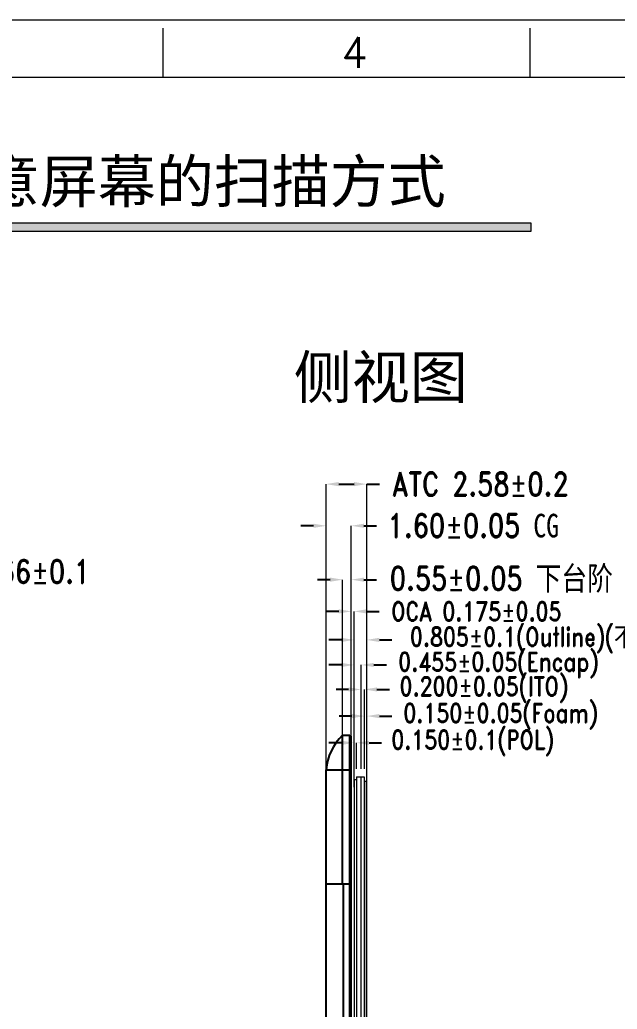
# Model space of a CAD drawing. Header units: millimetres. Extents: x 2674 to 3449, y -296 to 185.
# Drawn here: x 3273.8 to 3311.7, y -141.4 to -78.5 of the extents above; entities that cross this region are included whole.
import ezdxf

# ---------------------------------------------------------------- set-up
doc = ezdxf.new("R2010")
doc.units = ezdxf.units.MM
doc.layers.get('0').update_dxf_attribs({"lineweight": 5})
doc.layers.get('Defpoints').update_dxf_attribs({"lineweight": 5})
for name, color, linetype, lineweight in [('DIM', 3, 'Continuous', 5), ('ITO', 2, 'Continuous', 5), ('POL', 202, 'Continuous', 5), ('TAPE', 90, 'Continuous', 5), ('TAPE-Foam', 32, 'Continuous', 5), ('图框', 7, 'Continuous', 5)]:
    doc.layers.add(name, color=color, linetype=linetype, lineweight=lineweight)
doc.layers.add('lens', color=6, linetype='Continuous')
doc.styles.add('RD', font='ROMAND.shx', dxfattribs={"width": 0.8})
doc.styles.get("Standard").update_dxf_attribs({"font": 'txt', "bigfont": 'gbcbig.shx'})
doc.dimstyles.new('DIM', dxfattribs={"dimtxt": 0.8, "dimasz": 0.8, "dimexe": 0, "dimexo": 0.5, "dimgap": 0.11, "dimtad": 0, "dimzin": 1, "dimdsep": 46, "dimtxsty": 'RD', "dimcen": 0, "dimclrd": 256, "dimclre": 256, "dimclrt": 256, "dimadec": 0, "dimazin": 0, "dimtm": 1e-09, "dimtfac": 1, "dimtofl": 0, "dimtmove": 0, "dimatfit": 3, "dimfxl": 1, "dimlwe": -1, "dimarcsym": 0})

# ---------------------------------------------------------------- blocks, each defined once
blk = doc.blocks.new('R178MQM-001-PNL-V01-B')
at = {"color": 0}
for p, q in [((1232.75, -119.245), (1233.25, -119.245)), ((1232.75, -119.245), (1232.75, -156.489)), ((1233.05, -157.239), (1233.05, -119.245)), ((1233.25, -119.245), (1233.25, -157.239)), ((1232.75, -156.489), (1233.05, -156.489)), ((1233.25, -157.239), (1233.05, -157.239))]:
    blk.add_line(p, q, dxfattribs=at)
blk = doc.blocks.new('R178MQM-001-PNLA-V01-B')
at = {"layer": 'POL', "lineweight": 5}
for p, q in [((1730.202, -121.544), (1730.052, -121.544)), ((1730.052, -121.544), (1730.052, -157.784)), ((1730.052, -157.784), (1730.202, -157.784))]:
    blk.add_line(p, q, dxfattribs=at)
at = {"layer": 'ITO', "lineweight": 5}
blk.add_blockref('R178MQM-001-PNL-V01-B', (497.452, -2.099), dxfattribs=at)
blk = doc.blocks.new('R178MQM-001-Foam-V01-B')
at = {"layer": 'TAPE', "color": 32, "lineweight": 5}
blk.add_line((1981.762, -119.246), (1981.762, -156.838), dxfattribs=at)
at = {"layer": 'TAPE-Foam', "linetype": 'Continuous', "lineweight": 5}
for p, q in [((1981.912, -119.246), (1981.762, -119.246)), ((1981.912, -156.838), (1981.912, -119.246))]:
    blk.add_line(p, q, dxfattribs=at)
at = {"layer": 'TAPE-Foam', "lineweight": 5}
blk.add_line((1981.912, -156.838), (1981.762, -156.838), dxfattribs=at)
blk = doc.blocks.new('*D274')
at = {"layer": 'Defpoints', "color": 0, "lineweight": 5, "transparency": 16777216}
for p in [(3269.78, -113.539), (3267.125, -133.718), (3269.78, -134.503)]:
    blk.add_point(p, dxfattribs=at)
at = {"layer": 'DIM', "transparency": 16777216}
for p, q in [((3267.125, -133.218), (3267.125, -113.539)), ((3269.78, -134.003), (3269.78, -113.539))]:
    blk.add_line(p, q, dxfattribs=at)
at = {"layer": 'DIM', "lineweight": -2, "transparency": 16777216}
for p, q in [((3267.925, -113.539), (3268.98, -113.539)), ((3269.78, -113.539), (3270.58, -113.539))]:
    blk.add_line(p, q, dxfattribs=at)
at = {"layer": 'DIM', "lineweight": 5, "transparency": 16777216}
for points in [[(3267.925, -113.405), (3267.925, -113.672), (3267.125, -113.539)], [(3268.98, -113.405), (3268.98, -113.672), (3269.78, -113.539)]]:
    blk.add_solid(points, dxfattribs=at)
at = {"layer": 'DIM', "lineweight": 5, "transparency": 16777216, "insert": (3274.547, -113.539), "char_height": 1.5, "attachment_point": 5, "style": 'RD'}
blk.add_mtext('2.66%%P0.1', dxfattribs=at)
blk = doc.blocks.new('*D277')
at = {"layer": 'Defpoints', "color": 0, "lineweight": 5, "transparency": 16777216}
for p in [(3295.815, -117.887), (3295.01, -126.783), (3295.815, -126.888)]:
    blk.add_point(p, dxfattribs=at)
at = {"layer": 'DIM', "lineweight": -2, "transparency": 16777216}
for p, q in [((3294.21, -117.887), (3293.41, -117.887)), ((3296.615, -117.887), (3297.415, -117.887))]:
    blk.add_line(p, q, dxfattribs=at)
at = {"layer": 'DIM', "transparency": 16777216}
for p, q in [((3295.01, -126.283), (3295.01, -117.887)), ((3295.815, -126.388), (3295.815, -117.887))]:
    blk.add_line(p, q, dxfattribs=at)
at = {"layer": 'DIM', "lineweight": 5, "transparency": 16777216}
for points in [[(3294.21, -117.753), (3294.21, -118.02), (3295.01, -117.887)], [(3296.615, -117.753), (3296.615, -118.02), (3295.815, -117.887)]]:
    blk.add_solid(points, dxfattribs=at)
at = {"layer": 'DIM', "lineweight": 5, "transparency": 16777216, "insert": (3310.329, -117.887), "char_height": 1.2, "attachment_point": 5, "style": 'RD'}
blk.add_mtext('0.805±0.1(Outline)(不含保护膜+FPC)', dxfattribs=at)
blk = doc.blocks.new('*D278')
at = {"layer": 'Defpoints', "color": 0, "lineweight": 5, "transparency": 16777216}
for p in [(3295.465, -121.037), (3295.465, -126.583), (3295.665, -126.583)]:
    blk.add_point(p, dxfattribs=at)
at = {"layer": 'DIM', "lineweight": -2, "transparency": 16777216}
for p, q in [((3294.665, -121.037), (3293.865, -121.037)), ((3296.465, -121.037), (3297.265, -121.037))]:
    blk.add_line(p, q, dxfattribs=at)
at = {"layer": 'DIM', "transparency": 16777216}
for p, q in [((3295.465, -126.083), (3295.465, -121.037)), ((3295.665, -126.083), (3295.665, -121.037))]:
    blk.add_line(p, q, dxfattribs=at)
at = {"layer": 'DIM', "lineweight": 5, "transparency": 16777216}
for points in [[(3294.665, -120.904), (3294.665, -121.17), (3295.465, -121.037)], [(3296.465, -120.904), (3296.465, -121.17), (3295.665, -121.037)]]:
    blk.add_solid(points, dxfattribs=at)
at = {"layer": 'DIM', "lineweight": 5, "transparency": 16777216, "insert": (3303.249, -121.037), "char_height": 1.2, "attachment_point": 5, "style": 'RD'}
blk.add_mtext('0.200±0.05(ITO)', dxfattribs=at)
blk = doc.blocks.new('*D279')
at = {"layer": 'Defpoints', "color": 0, "lineweight": 5, "transparency": 16777216}
for p in [(3295.16, -124.427), (3295.01, -126.783), (3295.16, -126.583)]:
    blk.add_point(p, dxfattribs=at)
at = {"layer": 'DIM', "lineweight": -2, "transparency": 16777216}
for p, q in [((3294.21, -124.427), (3293.41, -124.427)), ((3295.96, -124.427), (3296.76, -124.427))]:
    blk.add_line(p, q, dxfattribs=at)
at = {"layer": 'DIM', "transparency": 16777216}
for p, q in [((3295.01, -126.283), (3295.01, -124.427)), ((3295.16, -126.083), (3295.16, -124.427))]:
    blk.add_line(p, q, dxfattribs=at)
at = {"layer": 'DIM', "lineweight": 5, "transparency": 16777216}
for points in [[(3294.21, -124.294), (3294.21, -124.561), (3295.01, -124.427)], [(3295.96, -124.294), (3295.96, -124.561), (3295.16, -124.427)]]:
    blk.add_solid(points, dxfattribs=at)
at = {"layer": 'DIM', "lineweight": 5, "transparency": 16777216, "insert": (3302.539, -124.427), "char_height": 1.2, "attachment_point": 5, "style": 'RD'}
blk.add_mtext('0.150±0.1(POL)', dxfattribs=at)
blk = doc.blocks.new('*D280')
at = {"layer": 'Defpoints', "color": 0, "lineweight": 5, "transparency": 16777216}
for p in [(3295.815, -122.729), (3295.665, -126.583), (3295.815, -126.888)]:
    blk.add_point(p, dxfattribs=at)
at = {"layer": 'DIM', "lineweight": -2, "transparency": 16777216}
for p, q in [((3294.865, -122.729), (3294.065, -122.729)), ((3296.615, -122.729), (3297.415, -122.729))]:
    blk.add_line(p, q, dxfattribs=at)
at = {"layer": 'DIM', "transparency": 16777216}
for p, q in [((3295.665, -126.083), (3295.665, -122.729)), ((3295.815, -126.388), (3295.815, -122.729))]:
    blk.add_line(p, q, dxfattribs=at)
at = {"layer": 'DIM', "lineweight": 5, "transparency": 16777216}
for points in [[(3294.865, -122.596), (3294.865, -122.863), (3295.665, -122.729)], [(3296.615, -122.596), (3296.615, -122.863), (3295.815, -122.729)]]:
    blk.add_solid(points, dxfattribs=at)
at = {"layer": 'DIM', "lineweight": 5, "transparency": 16777216, "insert": (3304.314, -122.729), "char_height": 1.2, "attachment_point": 5, "style": 'RD'}
blk.add_mtext('0.150±0.05(Foam)', dxfattribs=at)
blk = doc.blocks.new('*D281')
at = {"layer": 'Defpoints', "color": 0, "lineweight": 5, "transparency": 16777216}
for p in [(3295.01, -119.478), (3295.01, -126.783), (3295.465, -126.583)]:
    blk.add_point(p, dxfattribs=at)
at = {"layer": 'DIM', "lineweight": -2, "transparency": 16777216}
for p, q in [((3294.21, -119.478), (3293.41, -119.478)), ((3296.265, -119.478), (3297.065, -119.478))]:
    blk.add_line(p, q, dxfattribs=at)
at = {"layer": 'DIM', "transparency": 16777216}
for p, q in [((3295.01, -126.283), (3295.01, -119.478)), ((3295.465, -126.083), (3295.465, -119.478))]:
    blk.add_line(p, q, dxfattribs=at)
at = {"layer": 'DIM', "lineweight": 5, "transparency": 16777216}
for points in [[(3294.21, -119.345), (3294.21, -119.612), (3295.01, -119.478)], [(3296.265, -119.345), (3296.265, -119.612), (3295.465, -119.478)]]:
    blk.add_solid(points, dxfattribs=at)
at = {"layer": 'DIM', "lineweight": 5, "transparency": 16777216, "insert": (3304.169, -119.478), "char_height": 1.2, "attachment_point": 5, "style": 'RD'}
blk.add_mtext('0.455±0.05(Encap)', dxfattribs=at)
blk = doc.blocks.new('*D282')
at = {"layer": 'Defpoints', "color": 0, "lineweight": 5, "transparency": 16777216}
for p in [(3294.285, -114.059), (3294.835, -123.316), (3294.285, -124.559)]:
    blk.add_point(p, dxfattribs=at)
at = {"layer": 'DIM', "lineweight": -2, "transparency": 16777216}
for p, q in [((3293.485, -114.059), (3292.685, -114.059)), ((3295.635, -114.059), (3296.435, -114.059))]:
    blk.add_line(p, q, dxfattribs=at)
at = {"layer": 'DIM', "transparency": 16777216}
for p, q in [((3294.285, -124.059), (3294.285, -114.059)), ((3294.835, -122.816), (3294.835, -114.059))]:
    blk.add_line(p, q, dxfattribs=at)
at = {"layer": 'DIM', "lineweight": 5, "transparency": 16777216}
for points in [[(3293.485, -113.926), (3293.485, -114.192), (3294.285, -114.059)], [(3295.635, -113.926), (3295.635, -114.192), (3294.835, -114.059)]]:
    blk.add_solid(points, dxfattribs=at)
at = {"layer": 'DIM', "lineweight": 5, "transparency": 16777216, "insert": (3304.368, -114.059), "char_height": 1.5, "attachment_point": 5, "style": 'RD'}
blk.add_mtext('\\A1;0.55±0.05 {\\fSimSun|b0|i0|c134|p2;下台阶}', dxfattribs=at)
blk = doc.blocks.new('*D283')
at = {"layer": 'Defpoints', "color": 0, "lineweight": 5, "transparency": 16777216}
for p in [(3294.835, -110.634), (3294.835, -125.816), (3293.235, -126.693)]:
    blk.add_point(p, dxfattribs=at)
at = {"layer": 'DIM', "lineweight": -2, "transparency": 16777216}
for p, q in [((3292.435, -110.634), (3291.635, -110.634)), ((3295.635, -110.634), (3296.435, -110.634))]:
    blk.add_line(p, q, dxfattribs=at)
at = {"layer": 'DIM', "transparency": 16777216}
for p, q in [((3293.235, -126.193), (3293.235, -110.634)), ((3294.835, -125.316), (3294.835, -110.634))]:
    blk.add_line(p, q, dxfattribs=at)
at = {"layer": 'DIM', "lineweight": 5, "transparency": 16777216}
for points in [[(3292.435, -110.501), (3292.435, -110.767), (3293.235, -110.634)], [(3295.635, -110.501), (3295.635, -110.767), (3294.835, -110.634)]]:
    blk.add_solid(points, dxfattribs=at)
at = {"layer": 'DIM', "lineweight": 5, "transparency": 16777216, "insert": (3302.586, -110.634), "char_height": 1.5, "attachment_point": 5, "style": 'RD'}
blk.add_mtext('\\A1;1.60±0.05 {\\fSimSun|b0|i0|c134|p2;CG}', dxfattribs=at)
blk = doc.blocks.new('R178MQK-026-P61-CVL-V01-B')
at = {"layer": 'lens'}
for p, q in [((3054.775, -136.571), (3055.225, -136.571)), ((3054.775, -146.008), (3054.775, -136.571)), ((3055.225, -179.336), (3055.225, -136.571)), ((3055.225, -136.571), (3055.325, -136.644)), ((3055.325, -179.136), (3055.325, -136.644)), ((3055.325, -179.263), (3055.325, -136.644)), ((3055.325, -179.263), (3055.325, -136.644)), ((3053.725, -177.136), (3053.725, -138.771)), ((3053.725, -138.771), (3055.225, -138.771)), ((3053.725, -146.008), (3055.325, -146.008)), ((3054.825, -169.808), (3054.825, -146.008)), ((3053.725, -157.908), (3054.825, -157.908)), ((3053.725, -169.808), (3055.325, -169.808)), ((3054.825, -169.808), (3054.825, -179.336)), ((3053.725, -177.136), (3055.225, -177.136)), ((3054.825, -179.336), (3055.225, -179.336)), ((3054.825, -179.336), (3055.125, -179.336)), ((3055.225, -179.336), (3055.325, -179.263))]:
    blk.add_line(p, q, dxfattribs=at)
for centre, radius, start, end in [((3057.157, -139.058), 3.444, 133.75751, 175.21536), ((3056.921, -176.913), 3.203, 183.98755, 229.14195)]:
    blk.add_arc(centre, radius, start, end, dxfattribs=at)
blk = doc.blocks.new('*D285')
at = {"layer": 'Defpoints', "color": 0, "lineweight": 5, "transparency": 16777216}
for p in [(3295.01, -116.074), (3294.835, -127.751), (3295.01, -127.751)]:
    blk.add_point(p, dxfattribs=at)
at = {"layer": 'DIM', "lineweight": -2, "transparency": 16777216}
for p, q in [((3294.035, -116.074), (3293.235, -116.074)), ((3295.81, -116.074), (3296.61, -116.074))]:
    blk.add_line(p, q, dxfattribs=at)
at = {"layer": 'DIM', "transparency": 16777216}
for p, q in [((3294.835, -127.251), (3294.835, -116.074)), ((3295.01, -127.251), (3295.01, -116.074))]:
    blk.add_line(p, q, dxfattribs=at)
at = {"layer": 'DIM', "lineweight": 5, "transparency": 16777216}
for points in [[(3294.035, -115.941), (3294.035, -116.207), (3294.835, -116.074)], [(3295.81, -115.941), (3295.81, -116.207), (3295.01, -116.074)]]:
    blk.add_solid(points, dxfattribs=at)
at = {"layer": 'DIM', "lineweight": 5, "transparency": 16777216, "insert": (3302.777, -116.074), "char_height": 1.2, "attachment_point": 5, "style": 'RD'}
blk.add_mtext('OCA 0.175±0.05', dxfattribs=at)
blk = doc.blocks.new('*D286')
at = {"layer": 'Defpoints', "color": 0, "lineweight": 5, "transparency": 16777216}
for p in [(3295.815, -107.985), (3293.235, -130.012), (3295.815, -130.012)]:
    blk.add_point(p, dxfattribs=at)
at = {"layer": 'DIM', "transparency": 16777216}
for p, q in [((3293.235, -129.512), (3293.235, -107.985)), ((3295.815, -129.512), (3295.815, -107.985))]:
    blk.add_line(p, q, dxfattribs=at)
at = {"layer": 'DIM', "lineweight": -2, "transparency": 16777216}
for p, q in [((3294.035, -107.985), (3295.015, -107.985)), ((3295.815, -107.985), (3296.615, -107.985))]:
    blk.add_line(p, q, dxfattribs=at)
at = {"layer": 'DIM', "lineweight": 5, "transparency": 16777216}
for points in [[(3294.035, -107.851), (3294.035, -108.118), (3293.235, -107.985)], [(3295.015, -107.851), (3295.015, -108.118), (3295.815, -107.985)]]:
    blk.add_solid(points, dxfattribs=at)
at = {"layer": 'DIM', "lineweight": 5, "transparency": 16777216, "insert": (3303.039, -107.985), "char_height": 1.5, "attachment_point": 5, "style": 'RD'}
blk.add_mtext('\\A1;ATC 2.58±0.2', dxfattribs=at)

msp = doc.modelspace()

# ---------------------------------------------------------------- hatches: boundary and pattern name
at = {"layer": 'DIM', "lineweight": 5}
h = msp.add_hatch(color=2, dxfattribs=at)
h.dxf.hatch_style = 1
h.paths.add_polyline_path([(3306.2595, -91.9003), (3306.2595, -91.4003), (3263.5779, -91.4003), (3263.5779, -91.9003)])

# ---------------------------------------------------------------- linework, layer by layer
at = {"lineweight": 5}
msp.add_line((3209.8166, -78.4719), (3449.1951, -78.4719), dxfattribs=at)
at = {"layer": 'DIM', "color": 2, "lineweight": 5}
for p, q in [((3306.2595, -91.4003), (3263.5779, -91.4003)), ((3306.2595, -91.9003), (3306.2595, -91.4003)), ((3263.5779, -91.9003), (3306.2595, -91.9003))]:
    msp.add_line(p, q, dxfattribs=at)
at = {"layer": '图框', "color": 7, "linetype": 'ByBlock', "lineweight": 5, "ltscale": 0.55}
for p, q in [((3282.8738, -82.1107), (3282.8738, -79.0014)), ((3306.1898, -82.1107), (3306.1898, -79.0014)), ((3212.9258, -82.1107), (3446.0858, -82.1107))]:
    msp.add_line(p, q, dxfattribs=at)

# ---------------------------------------------------------------- block references
at = {"layer": 'DIM', "lineweight": 5}
msp.add_blockref('R178MQK-026-P61-CVL-V01-B', (239.51, 12.6247), dxfattribs=at)
at = {"layer": 'ITO', "lineweight": 5}
msp.add_blockref('R178MQM-001-PNLA-V01-B', (1564.958, -5.2396), dxfattribs=at)
at = {"layer": 'TAPE', "color": 32, "lineweight": 5}
msp.add_blockref('R178MQM-001-Foam-V01-B', (1313.9029, -7.6421), dxfattribs=at)

# ---------------------------------------------------------------- texts
at = {"layer": 'DIM', "color": 2, "lineweight": 5, "insert": (3265.848, -87.3906), "char_height": 2.700215, "width": 38.011804, "attachment_point": 1}
msp.add_mtext('{\\fSimSun|b0|i0|c134|p2; 注意屏幕的扫描方式}', dxfattribs=at)
at = {"layer": '图框', "color": 7, "linetype": 'ByBlock', "lineweight": 5, "ltscale": 0.55, "insert": (3294.2119, -79.587), "char_height": 1.9433, "width": 3.307939, "attachment_point": 1}
msp.add_mtext('4', dxfattribs=at)
at = {"layer": '图框', "color": 1, "lineweight": 5, "insert": (3291.1813, -99.8416), "char_height": 2.700215, "width": 25.137581, "attachment_point": 1}
msp.add_mtext('{\\fSimSun|b0|i0|c134|p2;侧视图}', dxfattribs=at)

# ---------------------------------------------------------------- dimensions: what is measured, and where the dimension line sits
at = {"layer": 'DIM', "lineweight": 5}
for base, p1, p2, text, override, picture, middle in [((3295.815, -107.9846), (3293.235, -130.0116), (3295.815, -130.0116), 'ATC <>', {"dimtxt": 1.5, "dimgap": 0.11, "dimtol": 1, "dimlim": 0, "dimtp": 0.2, "dimtm": 0.2, "dimtfac": 1, "dimtdec": 3, "dimfxl": 0.8, "dimtolj": 1, "dimarcsym": 1}, '*D286', (3303.0393, -107.9846)), ((3294.835, -110.6341), (3293.235, -126.6928), (3294.835, -125.816), '<> {\\fSimSun|b0|i0|c134|p2;CG}', {"dimtxt": 1.5, "dimtol": 1, "dimtp": 0.05, "dimtm": 0.05, "dimtdec": 3, "dimfxl": 0.8, "dimtolj": 1, "dimarcsym": 1}, '*D283', (3302.5863, -110.6341)), ((3269.7801, -113.5387), (3267.1248, -133.7175), (3269.7801, -134.5034), '<>%%P0.1', {"dimtxt": 1.5, "dimfxl": 0.8, "dimarcsym": 1}, '*D274', (3274.5472, -113.5387)), ((3295.01, -116.074), (3294.835, -127.7507), (3295.01, -127.7507), 'OCA <>', {"dimtxt": 1.2, "dimdec": 3, "dimtol": 1, "dimtp": 0.05, "dimtm": 0.05, "dimfxl": 0.8, "dimarcsym": 1}, '*D285', (3302.7771, -116.074)), ((3295.815, -117.8866), (3295.01, -126.7832), (3295.815, -126.8881), '<>(Outline)(不含保护膜+FPC)', {"dimtxt": 1.2, "dimdec": 3, "dimtol": 1, "dimtp": 0.1, "dimtm": 0.1, "dimfxl": 0.8, "dimarcsym": 1}, '*D277', (3310.3288, -117.8866)), ((3295.815, -122.7292), (3295.665, -126.5832), (3295.815, -126.8881), '<>(Foam)', {"dimtxt": 1.2, "dimdec": 3, "dimtol": 1, "dimtp": 0.05, "dimtm": 0.05, "dimfxl": 0.8, "dimarcsym": 1}, '*D280', (3304.3136, -122.7292))]:
    dim = msp.add_linear_dim(base=base, p1=p1, p2=p2, text=text, dimstyle='DIM', override=override, dxfattribs=at)
    dim.commit()
    dim.dimension.update_dxf_attribs({"geometry": picture, "text_midpoint": middle})
dim = msp.add_linear_dim(base=(3294.285, -114.0591), p1=(3294.835, -123.3164), p2=(3294.285, -124.5592), angle=180, text='<> {\\fSimSun|b0|i0|c134|p2;下台阶}', dimstyle='DIM', override={"dimtxt": 1.5, "dimtol": 1, "dimtp": 0.05, "dimtm": 0.05, "dimtdec": 3, "dimfxl": 0.8, "dimtolj": 1, "dimarcsym": 1}, dxfattribs=at)
dim.commit()
dim.dimension.update_dxf_attribs({"geometry": '*D282', "text_midpoint": (3304.3681, -114.0591), "dimtype": 160})
for base, p1, p2, text, override, picture, middle in [((3295.01, -119.4784), (3295.465, -126.5832), (3295.01, -126.7832), '<>(Encap)', {"dimtxt": 1.2, "dimdec": 3, "dimtol": 1, "dimtp": 0.05, "dimtm": 0.05, "dimfxl": 0.8, "dimarcsym": 1}, '*D281', (3304.1693, -119.4784)), ((3295.465, -121.037), (3295.665, -126.5832), (3295.465, -126.5832), '<>(ITO)', {"dimtxt": 1.2, "dimdec": 3, "dimtol": 1, "dimtp": 0.05, "dimtm": 0.05, "dimfxl": 0.8, "dimarcsym": 1}, '*D278', (3303.2493, -121.037)), ((3295.16, -124.4273), (3295.01, -126.7832), (3295.16, -126.5832), '<>(POL)', {"dimtxt": 1.2, "dimdec": 3, "dimtol": 1, "dimtp": 0.1, "dimtm": 0.1, "dimfxl": 0.8, "dimarcsym": 1}, '*D279', (3302.5386, -124.4273))]:
    dim = msp.add_linear_dim(base=base, p1=p1, p2=p2, text=text, dimstyle='DIM', override=override, dxfattribs=at)
    dim.commit()
    dim.dimension.update_dxf_attribs({"geometry": picture, "text_midpoint": middle, "dimtype": 160})

doc.saveas('drawing.dxf')
